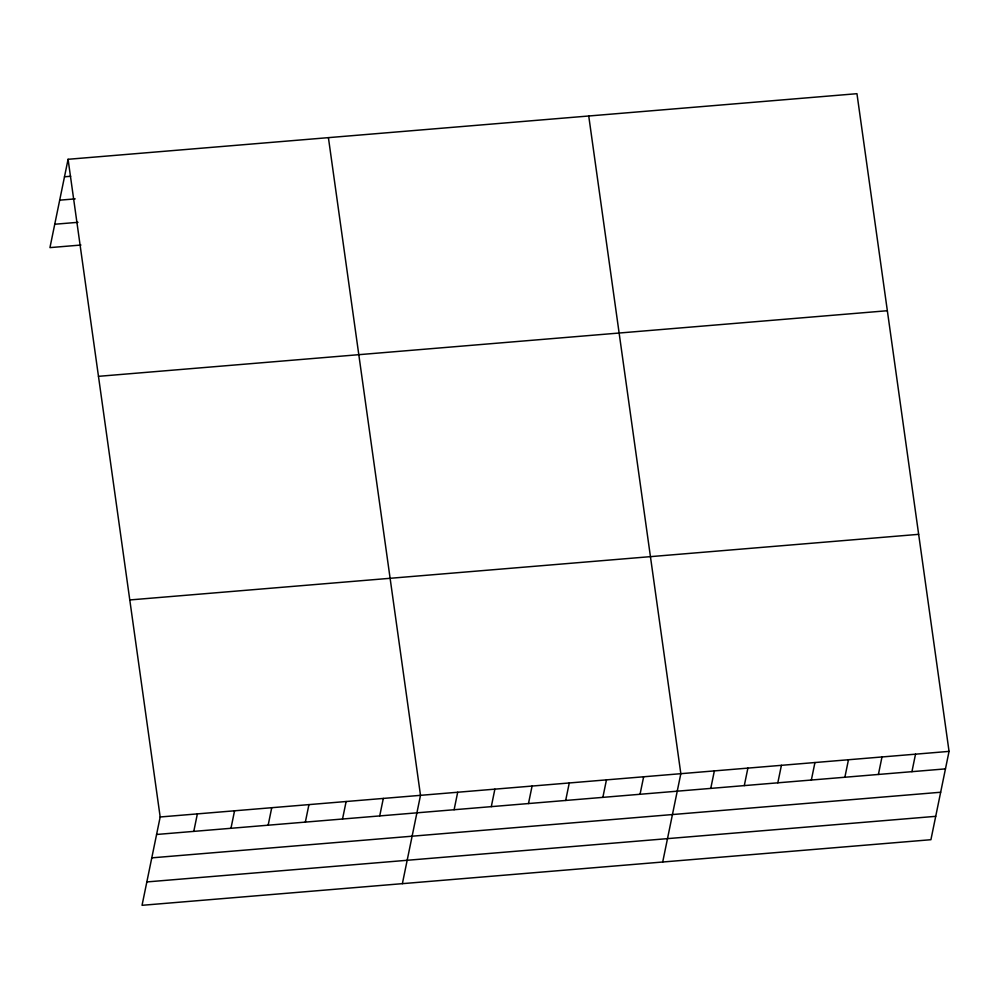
<?xml version="1.0" encoding="UTF-8"?>
<svg xmlns="http://www.w3.org/2000/svg" width="999" height="999" viewBox="0 0 999 999"><rect width="100%" height="100%" fill="white"/><g stroke="black" fill="none" stroke-linecap="round" stroke-linejoin="round"><path stroke-width="1.5" d="M68.082 159.291L160.177 816.982L142.045 905.306L930.918 839.709L949.05 751.385L856.955 93.694L68.082 159.291L49.95 247.615L80.944 245.042M193.781 831.38L197.365 813.898M230.969 828.296L234.553 810.801M268.157 825.199L271.74 807.704M305.344 822.102L308.941 804.62M342.532 819.018L346.129 801.523M379.72 815.921L383.316 798.426M402.372 883.665L420.504 795.341L328.409 137.637M454.108 809.739L457.692 792.244M491.296 806.643L494.88 789.148M528.483 803.546L532.08 786.063M565.671 800.461L569.268 782.966M602.859 797.364L606.455 779.869M640.047 794.267L643.643 776.785M662.699 862.012L680.831 773.688L588.736 115.996M710.764 788.386L714.36 770.903M744.292 785.601L747.889 768.106M777.821 782.816L781.418 765.321M811.35 780.032L814.947 762.537M844.879 777.234L848.463 759.752M878.408 774.45L881.992 756.955M911.937 771.665L915.521 754.17M64.485 176.786L70.692 176.274M59.69 200.162L75.187 198.876M54.745 224.238L77.997 222.315M98.476 376.336L887.349 310.726M129.783 599.949L918.655 534.34M160.177 816.982L949.05 751.385M156.581 834.477L945.454 768.88M151.786 857.854L940.658 792.244M146.841 881.93L935.713 816.333"/></g></svg>
